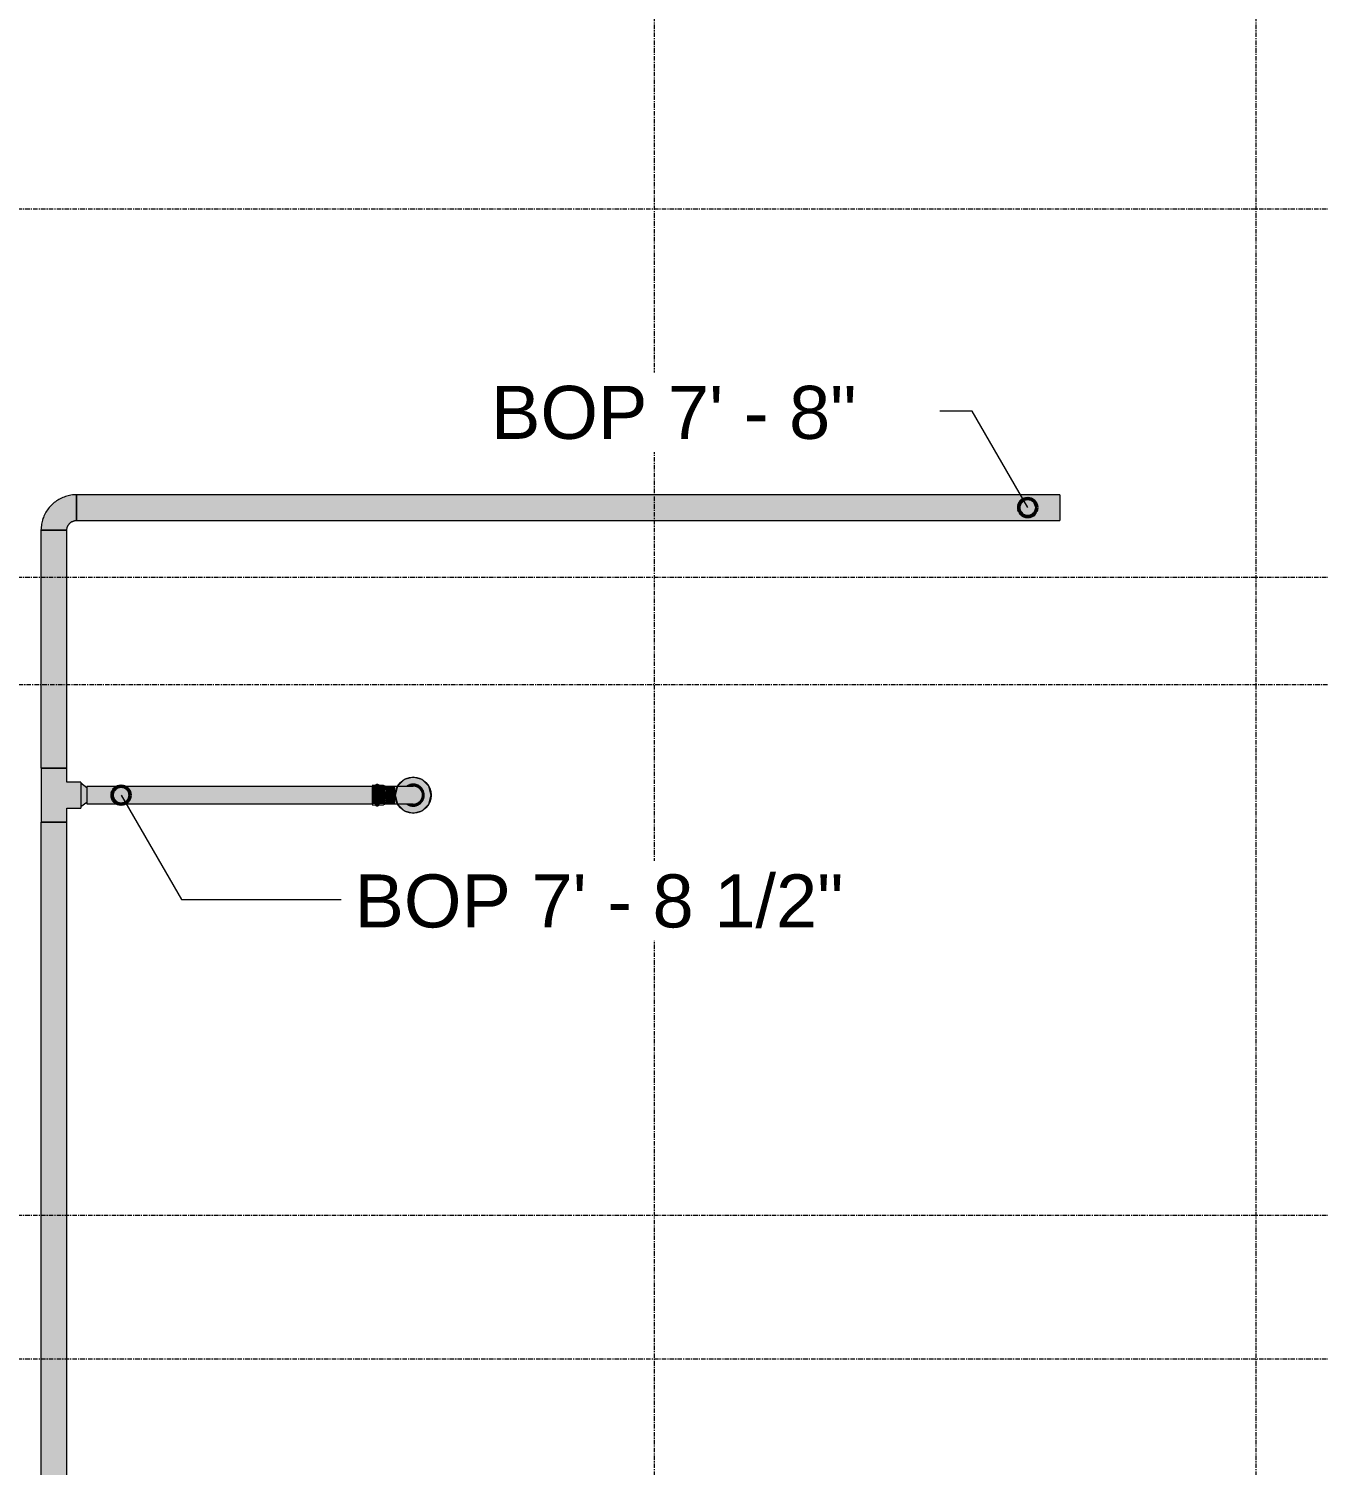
# Model space of a CAD drawing. Header units: inches. Extents: x -3679 to 241, y -496 to 1784.
# Drawn here: x -3010.6 to -2867, y 465.2 to 625 of the extents above; entities that cross this region are included whole.
import ezdxf

# ---------------------------------------------------------------- set-up
doc = ezdxf.new("R2010")
doc.units = ezdxf.units.IN
doc.header["$MEASUREMENT"] = 0
doc.linetypes.add('Grid Line', pattern=[0.875, 0.5, -0.125, 0.125, -0.125])
for name, color, linetype, lineweight in [('A-ANNO-NOTE', 250, 'Continuous', 9), ('G-ANNO-DIMS', 251, 'Continuous', 9), ('P-PIPE', 1, 'Continuous', 9), ('S-GRID', 8, 'Continuous', 9)]:
    doc.layers.add(name, color=color, linetype=linetype, lineweight=lineweight)
doc.styles.add('Arial_1', font='arial.ttf', dxfattribs={"height": 5.901198})

# ---------------------------------------------------------------- blocks, each defined once
blk = doc.blocks.new('Elbow - Welded - Generic - Standard-1127339-LOWER PARKING')
at = {"layer": 'P-PIPE'}
blk.add_hatch(color=256, dxfattribs=at).paths.add_polyline_path([(0.72, 2.52), (-1.44, 2.52), (-1.59, 1.97), (-1.98, 1.58), (-2.52, 1.44), (-2.52, -1.44), (-1.3, -1.24), (-0.19, -0.68), (0.68, 0.19), (1.24, 1.3), (1.44, 2.52), (1.02, 2.52)], flags=0)
h = blk.add_hatch(color=256, dxfattribs=at)
h.paths.add_polyline_path([(0.96, 0.75), (0.79, 0.38), (0.9, 0.59), (0.96, 0.74)], flags=0)
h.paths.add_polyline_path([(-0.19, -0.68), (-0.74, -0.96), (-0.43, -0.82), (-0.24, -0.71)], flags=0)
for p, q in [((-1.39, 2.52), (-1.25, 2.52)), ((-1.24, 2.52), (-1.02, 2.52)), ((-1.02, 2.52), (-0.72, 2.52)), ((-0.72, 2.52), (-0.37, 2.52)), ((-0.37, 2.52), (0.37, 2.52)), ((0.37, 2.52), (0.72, 2.52)), ((0.72, 2.52), (1.02, 2.52)), ((1.02, 2.52), (1.24, 2.52)), ((1.25, 2.52), (1.39, 2.52)), ((-2.52, 1.25), (-2.52, 1.39)), ((-2.52, 1.02), (-2.52, 1.24)), ((-2.52, 0.72), (-2.52, 1.02)), ((-2.52, 0.37), (-2.52, 0.72)), ((-2.52, -0.37), (-2.52, 0.37)), ((-2.52, -0.72), (-2.52, -0.37)), ((-2.52, -1.02), (-2.52, -0.72)), ((-2.52, -1.24), (-2.52, -1.02)), ((-2.52, -1.39), (-2.52, -1.25))]:
    blk.add_line(p, q, dxfattribs=at)
at = {"layer": 'P-PIPE', "flags": 128}
for points in [[(-2.52, -1.44), (-2.36, -1.43), (-2.2, -1.42), (-2.05, -1.41), (-1.89, -1.39), (-1.73, -1.36), (-1.58, -1.32), (-1.43, -1.28), (-1.28, -1.24), (-1.13, -1.18), (-0.98, -1.12), (-0.83, -1.06), (-0.69, -0.99), (-0.55, -0.91), (-0.42, -0.83), (-0.29, -0.75), (-0.16, -0.65), (-0.03, -0.56), (0.09, -0.45), (0.21, -0.35), (0.32, -0.24), (0.43, -0.12), (0.53, 0), (0.63, 0.12), (0.72, 0.25), (0.81, 0.38), (0.89, 0.52), (0.97, 0.65), (1.04, 0.8), (1.11, 0.94), (1.17, 1.09), (1.22, 1.23), (1.27, 1.39), (1.31, 1.54), (1.35, 1.69), (1.38, 1.85), (1.4, 2), (1.42, 2.16), (1.43, 2.32), (1.44, 2.48), (1.44, 2.52)], [(-1.44, 2.52), (-1.44, 2.48), (-1.44, 2.43), (-1.44, 2.39), (-1.45, 2.35), (-1.46, 2.3), (-1.47, 2.26), (-1.48, 2.22), (-1.49, 2.18), (-1.51, 2.14), (-1.52, 2.1), (-1.54, 2.06), (-1.56, 2.02), (-1.58, 1.98), (-1.6, 1.94), (-1.63, 1.91), (-1.65, 1.87), (-1.68, 1.84), (-1.71, 1.81), (-1.73, 1.77), (-1.77, 1.74), (-1.8, 1.71), (-1.83, 1.69), (-1.86, 1.66), (-1.9, 1.63), (-1.93, 1.61), (-1.97, 1.59), (-2.01, 1.56), (-2.05, 1.55), (-2.09, 1.53), (-2.13, 1.51), (-2.17, 1.5), (-2.21, 1.48), (-2.25, 1.47), (-2.29, 1.46), (-2.34, 1.45), (-2.38, 1.45), (-2.42, 1.44), (-2.46, 1.44), (-2.51, 1.44), (-2.52, 1.44)]]:
    blk.add_lwpolyline(points, dxfattribs=at)
blk = doc.blocks.new('Victaulic-VicPress316-Elbow 90-45deg Style P568_P571 - Standard-1125944-LOWER PARKING')
at = {"layer": 'P-PIPE'}
for points in [[(-2971.99, 539.74), (-2971.99, 540.75), (-2972.37, 540.75), (-2972.37, 539.74)], [(-2971.66, 539.74), (-2971.66, 540.75), (-2971.83, 540.97), (-2971.94, 540.91), (-2971.99, 540.75), (-2971.99, 539.74), (-2971.75, 539.74)], [(-2971.66, 539.74), (-2971.11, 539.74), (-2971.11, 540.75), (-2971.66, 540.75), (-2971.66, 540.02)], [(-2970.94, 539.74), (-2970.89, 539.75), (-2970.92, 540.02), (-2970.9, 540.35), (-2970.91, 540.47), (-2970.91, 540.59), (-2970.89, 540.65), (-2970.95, 540.75), (-2970.99, 540.77), (-2971.11, 540.75), (-2971.11, 539.74), (-2970.98, 539.74)], [(-2969.83, 539.74), (-2969.83, 540.69), (-2970.91, 540.69), (-2970.89, 540.63), (-2970.92, 540.56), (-2970.91, 540.47), (-2970.91, 540.4), (-2970.89, 540.28), (-2970.9, 540.18), (-2970.92, 539.95), (-2970.89, 539.74)], [(-2966.88, 539.74), (-2966.87, 539.74), (-2966.88, 539.91), (-2966.92, 540.07), (-2967.01, 540.24), (-2967.09, 540.35), (-2967.21, 540.47), (-2967.41, 540.6), (-2967.57, 540.66), (-2967.65, 540.68), (-2967.97, 540.69), (-2969.83, 540.68), (-2969.83, 539.74), (-2966.98, 539.74)], [(-2966.68, 539.74), (-2966.59, 539.74), (-2966.62, 539.98), (-2966.69, 540.21), (-2966.99, 540.63), (-2967.23, 540.81), (-2967.49, 540.91), (-2967.82, 540.97), (-2968.15, 540.91), (-2968.45, 540.79), (-2968.55, 540.69), (-2968.25, 540.69), (-2968.14, 540.75), (-2968.03, 540.77), (-2967.67, 540.76), (-2967.44, 540.72), (-2967.29, 540.63), (-2966.96, 540.36), (-2966.85, 540.14), (-2966.78, 539.89), (-2966.76, 539.74)], [(-2966.79, 539.74), (-2966.76, 539.74), (-2966.8, 539.98), (-2966.9, 540.25), (-2966.97, 540.37), (-2967.29, 540.63), (-2967.35, 540.68), (-2967.49, 540.75), (-2967.58, 540.75), (-2967.75, 540.77), (-2968.14, 540.75), (-2968.23, 540.69), (-2967.65, 540.68), (-2967.44, 540.61), (-2967.29, 540.53), (-2967.15, 540.42), (-2967.05, 540.29), (-2966.96, 540.15), (-2966.9, 539.99), (-2966.88, 539.91), (-2966.87, 539.74), (-2966.8, 539.74)], [(-2972.37, 538.74), (-2971.99, 538.74), (-2971.99, 539.74), (-2972.37, 539.74), (-2972.37, 538.86)], [(-2971.83, 538.52), (-2971.77, 538.58), (-2971.66, 538.74), (-2971.66, 539.74), (-2971.99, 539.74), (-2971.98, 538.7), (-2971.94, 538.58)], [(-2971.66, 538.74), (-2971.11, 538.74), (-2971.11, 539.74), (-2971.66, 539.74), (-2971.66, 538.85)], [(-2970.99, 538.71), (-2970.93, 538.76), (-2970.89, 538.85), (-2970.92, 538.93), (-2970.89, 539.2), (-2970.91, 539.28), (-2970.91, 539.53), (-2970.89, 539.74), (-2971.11, 539.74), (-2971.11, 538.74), (-2971, 538.72)], [(-2970.91, 538.79), (-2969.83, 538.81), (-2969.83, 539.74), (-2970.89, 539.74), (-2970.92, 539.42), (-2970.89, 539.17), (-2970.91, 539.01), (-2970.92, 538.91), (-2970.89, 538.84), (-2970.91, 538.79)], [(-2969.83, 538.79), (-2967.65, 538.81), (-2967.47, 538.86), (-2967.34, 538.92), (-2967.21, 539.02), (-2967.06, 539.17), (-2966.99, 539.29), (-2966.92, 539.42), (-2966.88, 539.65), (-2966.88, 539.74), (-2969.83, 539.74), (-2969.83, 538.81)], [(-2967.82, 538.52), (-2967.47, 538.58), (-2967.18, 538.7), (-2966.99, 538.85), (-2966.69, 539.27), (-2966.62, 539.5), (-2966.59, 539.74), (-2966.76, 539.74), (-2966.81, 539.46), (-2966.85, 539.34), (-2966.97, 539.11), (-2967.29, 538.86), (-2967.39, 538.79), (-2967.49, 538.74), (-2967.61, 538.72), (-2967.97, 538.72), (-2968.19, 538.76), (-2968.25, 538.79), (-2968.57, 538.79), (-2968.41, 538.68), (-2968.15, 538.57)], [(-2967.89, 538.71), (-2967.49, 538.74), (-2967.34, 538.82), (-2966.96, 539.13), (-2966.83, 539.38), (-2966.77, 539.65), (-2966.77, 539.74), (-2966.87, 539.74), (-2966.9, 539.52), (-2966.96, 539.35), (-2967.01, 539.25), (-2967.13, 539.09), (-2967.27, 538.97), (-2967.41, 538.89), (-2967.57, 538.83), (-2967.65, 538.81), (-2967.97, 538.79), (-2968.25, 538.79), (-2968.14, 538.74), (-2968.05, 538.74)]]:
    blk.add_hatch(color=256, dxfattribs=at).paths.add_polyline_path(points, flags=0)
for p, q in [((-2971.99, 540.8), (-2972.37, 540.8)), ((-2972.37, 540.75), (-2972.37, 539.74)), ((-2971.99, 539.74), (-2971.99, 540.75)), ((-2971.11, 540.8), (-2971.66, 540.8)), ((-2971.66, 539.74), (-2971.66, 540.75)), ((-2969.83, 540.69), (-2970.94, 540.69)), ((-2972.37, 539.74), (-2972.37, 538.74)), ((-2971.99, 538.74), (-2971.99, 539.74)), ((-2971.66, 538.74), (-2971.66, 539.74)), ((-2970.93, 538.79), (-2969.83, 538.79)), ((-2970.89, 540.28), (-2970.89, 540.32)), ((-2970.89, 539.16), (-2970.89, 539.2)), ((-2972.37, 538.68), (-2971.99, 538.68)), ((-2971.66, 538.68), (-2971.11, 538.68))]:
    blk.add_line(p, q, dxfattribs=at)
at = {"layer": 'P-PIPE', "flags": 128}
for points in [[(-2971.99, 540.8), (-2971.99, 540.81), (-2971.99, 540.81), (-2971.99, 540.82), (-2971.99, 540.83), (-2971.99, 540.83), (-2971.99, 540.84), (-2971.99, 540.85), (-2971.98, 540.85), (-2971.98, 540.86), (-2971.98, 540.87), (-2971.98, 540.87), (-2971.97, 540.88), (-2971.97, 540.88), (-2971.97, 540.89), (-2971.96, 540.89), (-2971.96, 540.9), (-2971.96, 540.91), (-2971.95, 540.91), (-2971.95, 540.92), (-2971.94, 540.92), (-2971.94, 540.92), (-2971.93, 540.93), (-2971.93, 540.93), (-2971.92, 540.94), (-2971.92, 540.94), (-2971.91, 540.94), (-2971.91, 540.95), (-2971.9, 540.95), (-2971.89, 540.95), (-2971.89, 540.96), (-2971.88, 540.96), (-2971.87, 540.96), (-2971.87, 540.96), (-2971.86, 540.96), (-2971.86, 540.96), (-2971.85, 540.96), (-2971.84, 540.97), (-2971.84, 540.97), (-2971.83, 540.97), (-2971.82, 540.97), (-2971.82, 540.97), (-2971.81, 540.97), (-2971.8, 540.96), (-2971.8, 540.96), (-2971.79, 540.96), (-2971.78, 540.96), (-2971.78, 540.96), (-2971.77, 540.96), (-2971.77, 540.95), (-2971.76, 540.95), (-2971.75, 540.95), (-2971.75, 540.95), (-2971.74, 540.94), (-2971.74, 540.94), (-2971.73, 540.93), (-2971.73, 540.93), (-2971.72, 540.93), (-2971.72, 540.92), (-2971.71, 540.92), (-2971.71, 540.91), (-2971.7, 540.91), (-2971.7, 540.9), (-2971.69, 540.9), (-2971.69, 540.89), (-2971.69, 540.89), (-2971.68, 540.88), (-2971.68, 540.88), (-2971.68, 540.87), (-2971.67, 540.86), (-2971.67, 540.86), (-2971.67, 540.85), (-2971.67, 540.84), (-2971.67, 540.84), (-2971.67, 540.83), (-2971.66, 540.83), (-2971.66, 540.82), (-2971.66, 540.81), (-2971.66, 540.81), (-2971.66, 540.8)], [(-2971.99, 540.74), (-2971.99, 540.76), (-2971.99, 540.77), (-2971.99, 540.78), (-2971.99, 540.79), (-2971.99, 540.79), (-2971.99, 540.8), (-2971.99, 540.8), (-2971.99, 540.8), (-2971.99, 540.8)], [(-2971.99, 540.8), (-2971.99, 540.8), (-2971.99, 540.8), (-2971.99, 540.79), (-2971.99, 540.79), (-2971.99, 540.78), (-2971.99, 540.77), (-2971.99, 540.76), (-2971.99, 540.75), (-2971.99, 540.73), (-2971.99, 540.72), (-2971.99, 540.7), (-2971.99, 540.68), (-2971.99, 540.66), (-2971.99, 540.64), (-2971.99, 540.62), (-2971.99, 540.59), (-2971.99, 540.57), (-2971.99, 540.54), (-2971.99, 540.51), (-2971.99, 540.48), (-2971.99, 540.45), (-2971.99, 540.42), (-2971.99, 540.38), (-2971.99, 540.35), (-2971.99, 540.31), (-2971.99, 540.28), (-2971.99, 540.24), (-2971.99, 540.2), (-2971.99, 540.17), (-2971.99, 540.13), (-2971.99, 540.09), (-2971.99, 540.05), (-2971.99, 540.01), (-2971.99, 539.96), (-2971.99, 539.92), (-2971.99, 539.88), (-2971.99, 539.84), (-2971.99, 539.8), (-2971.99, 539.75), (-2971.99, 539.74)], [(-2971.66, 539.74), (-2971.66, 539.79), (-2971.66, 539.83), (-2971.66, 539.87), (-2971.66, 539.91), (-2971.66, 539.95), (-2971.66, 539.99), (-2971.66, 540.04), (-2971.66, 540.08), (-2971.66, 540.12), (-2971.66, 540.16), (-2971.66, 540.19), (-2971.66, 540.23), (-2971.66, 540.27), (-2971.66, 540.31), (-2971.66, 540.34), (-2971.66, 540.38), (-2971.66, 540.41), (-2971.66, 540.44), (-2971.66, 540.47), (-2971.66, 540.5), (-2971.66, 540.53), (-2971.66, 540.56), (-2971.66, 540.59), (-2971.66, 540.61), (-2971.66, 540.63), (-2971.66, 540.66), (-2971.66, 540.68), (-2971.66, 540.7), (-2971.66, 540.71), (-2971.66, 540.73), (-2971.66, 540.74), (-2971.66, 540.76), (-2971.66, 540.77), (-2971.66, 540.78), (-2971.66, 540.79), (-2971.66, 540.79), (-2971.66, 540.8), (-2971.66, 540.8), (-2971.66, 540.8), (-2971.66, 540.8)], [(-2971.66, 540.8), (-2971.66, 540.8), (-2971.66, 540.8), (-2971.66, 540.79), (-2971.66, 540.79), (-2971.66, 540.78), (-2971.66, 540.77), (-2971.66, 540.76), (-2971.66, 540.75)], [(-2971.11, 540.8), (-2971.1, 540.8), (-2971.08, 540.8), (-2971.07, 540.8), (-2971.06, 540.8), (-2971.05, 540.8), (-2971.04, 540.79), (-2971.03, 540.79), (-2971.02, 540.79), (-2971.01, 540.78), (-2971, 540.78), (-2970.99, 540.78), (-2970.98, 540.77), (-2970.97, 540.77), (-2970.96, 540.76), (-2970.95, 540.75), (-2970.94, 540.75), (-2970.94, 540.74), (-2970.93, 540.73), (-2970.92, 540.73), (-2970.91, 540.72), (-2970.9, 540.71), (-2970.9, 540.7), (-2970.89, 540.69), (-2970.89, 540.69)], [(-2967.82, 540.69), (-2967.82, 540.69), (-2967.82, 540.69), (-2967.83, 540.69), (-2967.84, 540.69), (-2967.86, 540.69), (-2967.88, 540.69), (-2967.9, 540.69), (-2967.92, 540.69), (-2967.95, 540.69), (-2967.98, 540.69), (-2968.01, 540.69), (-2968.05, 540.69), (-2968.08, 540.69), (-2968.13, 540.69), (-2968.17, 540.69), (-2968.22, 540.69), (-2968.27, 540.69), (-2968.32, 540.69), (-2968.37, 540.69), (-2968.43, 540.69), (-2968.49, 540.69), (-2968.55, 540.69), (-2968.61, 540.69), (-2968.68, 540.69), (-2968.74, 540.69), (-2968.81, 540.69), (-2968.88, 540.69), (-2968.95, 540.69), (-2969.03, 540.69), (-2969.1, 540.69), (-2969.18, 540.69), (-2969.26, 540.69), (-2969.33, 540.69), (-2969.41, 540.69), (-2969.49, 540.69), (-2969.57, 540.69), (-2969.65, 540.69), (-2969.73, 540.69), (-2969.81, 540.69), (-2969.83, 540.69)], [(-2966.59, 539.74), (-2966.6, 539.79), (-2966.6, 539.84), (-2966.6, 539.89), (-2966.61, 539.94), (-2966.62, 539.99), (-2966.63, 540.03), (-2966.64, 540.08), (-2966.66, 540.13), (-2966.67, 540.17), (-2966.69, 540.22), (-2966.71, 540.26), (-2966.73, 540.31), (-2966.76, 540.35), (-2966.78, 540.39), (-2966.81, 540.43), (-2966.84, 540.47), (-2966.87, 540.51), (-2966.9, 540.55), (-2966.93, 540.59), (-2966.97, 540.62), (-2967, 540.65), (-2967.04, 540.69), (-2967.08, 540.72), (-2967.12, 540.75), (-2967.16, 540.77), (-2967.2, 540.8), (-2967.24, 540.82), (-2967.28, 540.84), (-2967.33, 540.86), (-2967.37, 540.88), (-2967.42, 540.9), (-2967.47, 540.91), (-2967.51, 540.93), (-2967.56, 540.94), (-2967.61, 540.95), (-2967.66, 540.96), (-2967.71, 540.96), (-2967.76, 540.96), (-2967.8, 540.97), (-2967.85, 540.97), (-2967.9, 540.96), (-2967.95, 540.96), (-2968, 540.95), (-2968.05, 540.94), (-2968.1, 540.93), (-2968.14, 540.92), (-2968.19, 540.91), (-2968.24, 540.89), (-2968.28, 540.87), (-2968.33, 540.86), (-2968.37, 540.83), (-2968.41, 540.81), (-2968.46, 540.79), (-2968.5, 540.76), (-2968.54, 540.73), (-2968.58, 540.7)], [(-2966.76, 539.74), (-2966.76, 539.79), (-2966.76, 539.83), (-2966.77, 539.87), (-2966.77, 539.91), (-2966.78, 539.95), (-2966.79, 539.99), (-2966.8, 540.04), (-2966.81, 540.08), (-2966.83, 540.12), (-2966.84, 540.16), (-2966.86, 540.19), (-2966.88, 540.23), (-2966.9, 540.27), (-2966.92, 540.31), (-2966.94, 540.34), (-2966.97, 540.38), (-2966.99, 540.41), (-2967.02, 540.44), (-2967.05, 540.47), (-2967.08, 540.5), (-2967.11, 540.53), (-2967.14, 540.56), (-2967.18, 540.59), (-2967.21, 540.61), (-2967.25, 540.63), (-2967.28, 540.66), (-2967.32, 540.68), (-2967.36, 540.7), (-2967.39, 540.71), (-2967.43, 540.73), (-2967.47, 540.74), (-2967.51, 540.76), (-2967.55, 540.77), (-2967.6, 540.78), (-2967.64, 540.79), (-2967.68, 540.79), (-2967.72, 540.8), (-2967.76, 540.8), (-2967.81, 540.8), (-2967.85, 540.8), (-2967.89, 540.8), (-2967.93, 540.8), (-2967.97, 540.79), (-2968.02, 540.78), (-2968.06, 540.77), (-2968.1, 540.76), (-2968.14, 540.75), (-2968.18, 540.74), (-2968.22, 540.72), (-2968.26, 540.71), (-2968.29, 540.69)], [(-2971.99, 539.74), (-2971.99, 539.7), (-2971.99, 539.66), (-2971.99, 539.62), (-2971.99, 539.57), (-2971.99, 539.53), (-2971.99, 539.49), (-2971.99, 539.45), (-2971.99, 539.41), (-2971.99, 539.37), (-2971.99, 539.33), (-2971.99, 539.29), (-2971.99, 539.25), (-2971.99, 539.22), (-2971.99, 539.18), (-2971.99, 539.14), (-2971.99, 539.11), (-2971.99, 539.08), (-2971.99, 539.04), (-2971.99, 539.01), (-2971.99, 538.98), (-2971.99, 538.95), (-2971.99, 538.93), (-2971.99, 538.9), (-2971.99, 538.88), (-2971.99, 538.85), (-2971.99, 538.83), (-2971.99, 538.81), (-2971.99, 538.79), (-2971.99, 538.77), (-2971.99, 538.76), (-2971.99, 538.74), (-2971.99, 538.73), (-2971.99, 538.72), (-2971.99, 538.71), (-2971.99, 538.7), (-2971.99, 538.69), (-2971.99, 538.69), (-2971.99, 538.69), (-2971.99, 538.68), (-2971.99, 538.68)], [(-2971.66, 538.68), (-2971.66, 538.68), (-2971.66, 538.69), (-2971.66, 538.69), (-2971.66, 538.7), (-2971.66, 538.7), (-2971.66, 538.71), (-2971.66, 538.73), (-2971.66, 538.74), (-2971.66, 538.75), (-2971.66, 538.77), (-2971.66, 538.78), (-2971.66, 538.8), (-2971.66, 538.82), (-2971.66, 538.85), (-2971.66, 538.87), (-2971.66, 538.89), (-2971.66, 538.92), (-2971.66, 538.95), (-2971.66, 538.98), (-2971.66, 539), (-2971.66, 539.04), (-2971.66, 539.07), (-2971.66, 539.1), (-2971.66, 539.14), (-2971.66, 539.17), (-2971.66, 539.21), (-2971.66, 539.24), (-2971.66, 539.28), (-2971.66, 539.32), (-2971.66, 539.36), (-2971.66, 539.4), (-2971.66, 539.44), (-2971.66, 539.48), (-2971.66, 539.52), (-2971.66, 539.56), (-2971.66, 539.6), (-2971.66, 539.65), (-2971.66, 539.69), (-2971.66, 539.73), (-2971.66, 539.74)], [(-2970.89, 538.79), (-2970.9, 538.78), (-2970.9, 538.78), (-2970.91, 538.77), (-2970.92, 538.76), (-2970.93, 538.75), (-2970.93, 538.75), (-2970.94, 538.74), (-2970.95, 538.73), (-2970.96, 538.73), (-2970.97, 538.72), (-2970.98, 538.72), (-2970.99, 538.71), (-2971, 538.71), (-2971.01, 538.7), (-2971.02, 538.7), (-2971.03, 538.69), (-2971.04, 538.69), (-2971.05, 538.69), (-2971.06, 538.69), (-2971.07, 538.69), (-2971.08, 538.68), (-2971.09, 538.68), (-2971.1, 538.68), (-2971.11, 538.68)], [(-2969.83, 538.79), (-2969.75, 538.79), (-2969.67, 538.79), (-2969.59, 538.79), (-2969.51, 538.79), (-2969.43, 538.79), (-2969.35, 538.79), (-2969.28, 538.79), (-2969.2, 538.79), (-2969.12, 538.79), (-2969.05, 538.79), (-2968.97, 538.79), (-2968.9, 538.79), (-2968.83, 538.79), (-2968.76, 538.79), (-2968.69, 538.79), (-2968.63, 538.79), (-2968.57, 538.79), (-2968.5, 538.79), (-2968.44, 538.79), (-2968.39, 538.79), (-2968.33, 538.79), (-2968.28, 538.79), (-2968.23, 538.79), (-2968.18, 538.79), (-2968.14, 538.79), (-2968.09, 538.79), (-2968.06, 538.79), (-2968.02, 538.79), (-2967.99, 538.79), (-2967.95, 538.79), (-2967.93, 538.79), (-2967.9, 538.79), (-2967.88, 538.79), (-2967.86, 538.79), (-2967.85, 538.79), (-2967.83, 538.79), (-2967.83, 538.79), (-2967.82, 538.79), (-2967.82, 538.79), (-2967.82, 538.79)], [(-2968.59, 538.79), (-2968.56, 538.77), (-2968.52, 538.74), (-2968.48, 538.71), (-2968.44, 538.69), (-2968.39, 538.66), (-2968.35, 538.64), (-2968.31, 538.62), (-2968.26, 538.6), (-2968.21, 538.59), (-2968.17, 538.57), (-2968.12, 538.56), (-2968.07, 538.55), (-2968.03, 538.54), (-2967.98, 538.53), (-2967.93, 538.52), (-2967.88, 538.52), (-2967.83, 538.52), (-2967.78, 538.52), (-2967.73, 538.52), (-2967.68, 538.53), (-2967.64, 538.53), (-2967.59, 538.54), (-2967.54, 538.55), (-2967.49, 538.56), (-2967.45, 538.58), (-2967.4, 538.59), (-2967.35, 538.61), (-2967.31, 538.63), (-2967.26, 538.65), (-2967.22, 538.67), (-2967.18, 538.7), (-2967.14, 538.73), (-2967.1, 538.75), (-2967.06, 538.78), (-2967.02, 538.81), (-2966.98, 538.85), (-2966.95, 538.88), (-2966.92, 538.92), (-2966.88, 538.95), (-2966.85, 538.99), (-2966.82, 539.03), (-2966.8, 539.07), (-2966.77, 539.11), (-2966.74, 539.15), (-2966.72, 539.2), (-2966.7, 539.24), (-2966.68, 539.29), (-2966.66, 539.33), (-2966.65, 539.38), (-2966.64, 539.43), (-2966.62, 539.47), (-2966.61, 539.52), (-2966.61, 539.57), (-2966.6, 539.62), (-2966.6, 539.67), (-2966.59, 539.72), (-2966.59, 539.74)], [(-2968.28, 538.79), (-2968.24, 538.77), (-2968.2, 538.76), (-2968.16, 538.74), (-2968.12, 538.73), (-2968.08, 538.72), (-2968.04, 538.71), (-2968, 538.7), (-2967.96, 538.69), (-2967.91, 538.69), (-2967.87, 538.69), (-2967.83, 538.68), (-2967.79, 538.68), (-2967.74, 538.69), (-2967.7, 538.69), (-2967.66, 538.7), (-2967.62, 538.7), (-2967.58, 538.71), (-2967.54, 538.72), (-2967.5, 538.73), (-2967.46, 538.75), (-2967.42, 538.76), (-2967.38, 538.78), (-2967.34, 538.8), (-2967.3, 538.82), (-2967.26, 538.84), (-2967.23, 538.86), (-2967.19, 538.89), (-2967.16, 538.91), (-2967.13, 538.94), (-2967.1, 538.97), (-2967.07, 539), (-2967.04, 539.03), (-2967.01, 539.06), (-2966.98, 539.09), (-2966.96, 539.13), (-2966.93, 539.16), (-2966.91, 539.2), (-2966.89, 539.23), (-2966.87, 539.27), (-2966.85, 539.31), (-2966.83, 539.35), (-2966.82, 539.39), (-2966.81, 539.43), (-2966.79, 539.47), (-2966.78, 539.51), (-2966.78, 539.55), (-2966.77, 539.59), (-2966.76, 539.64), (-2966.76, 539.68), (-2966.76, 539.72), (-2966.76, 539.74)], [(-2971.99, 538.68), (-2971.99, 538.68), (-2971.99, 538.69), (-2971.99, 538.69), (-2971.99, 538.7), (-2971.99, 538.7), (-2971.99, 538.71), (-2971.99, 538.73), (-2971.99, 538.74)], [(-2971.66, 538.68), (-2971.66, 538.68), (-2971.66, 538.67), (-2971.66, 538.66), (-2971.67, 538.66), (-2971.67, 538.65), (-2971.67, 538.64), (-2971.67, 538.64), (-2971.67, 538.63), (-2971.67, 538.63), (-2971.68, 538.62), (-2971.68, 538.61), (-2971.68, 538.61), (-2971.68, 538.6), (-2971.69, 538.6), (-2971.69, 538.59), (-2971.7, 538.59), (-2971.7, 538.58), (-2971.7, 538.58), (-2971.71, 538.57), (-2971.71, 538.57), (-2971.72, 538.56), (-2971.72, 538.56), (-2971.73, 538.55), (-2971.73, 538.55), (-2971.74, 538.55), (-2971.74, 538.54), (-2971.75, 538.54), (-2971.76, 538.54), (-2971.76, 538.53), (-2971.77, 538.53), (-2971.77, 538.53), (-2971.78, 538.53), (-2971.79, 538.52), (-2971.79, 538.52), (-2971.8, 538.52), (-2971.81, 538.52), (-2971.81, 538.52), (-2971.82, 538.52), (-2971.83, 538.52), (-2971.83, 538.52), (-2971.84, 538.52), (-2971.85, 538.52), (-2971.85, 538.52), (-2971.86, 538.52), (-2971.86, 538.52), (-2971.87, 538.53), (-2971.88, 538.53), (-2971.88, 538.53), (-2971.89, 538.53), (-2971.9, 538.53), (-2971.9, 538.54), (-2971.91, 538.54), (-2971.91, 538.54), (-2971.92, 538.55), (-2971.92, 538.55), (-2971.93, 538.55), (-2971.93, 538.56), (-2971.94, 538.56), (-2971.94, 538.57), (-2971.95, 538.57), (-2971.95, 538.58), (-2971.96, 538.58), (-2971.96, 538.59), (-2971.97, 538.59), (-2971.97, 538.6), (-2971.97, 538.6), (-2971.97, 538.61), (-2971.98, 538.62), (-2971.98, 538.62), (-2971.98, 538.63), (-2971.98, 538.63), (-2971.99, 538.64), (-2971.99, 538.65), (-2971.99, 538.65), (-2971.99, 538.66), (-2971.99, 538.67), (-2971.99, 538.67), (-2971.99, 538.68), (-2971.99, 538.68)], [(-2971.66, 538.74), (-2971.66, 538.73), (-2971.66, 538.72), (-2971.66, 538.71), (-2971.66, 538.7), (-2971.66, 538.69), (-2971.66, 538.69), (-2971.66, 538.69), (-2971.66, 538.68), (-2971.66, 538.68)]]:
    blk.add_lwpolyline(points, dxfattribs=at)

msp = doc.modelspace()

# ---------------------------------------------------------------- hatches: boundary and pattern name
at = {"layer": 'A-ANNO-NOTE'}
msp.add_hatch(color=256, dxfattribs=at).paths.add_polyline_path([(-2967.82, 537.74), (-2966.82, 538.01), (-2966.09, 538.74), (-2965.82, 539.74), (-2966.09, 540.74), (-2966.82, 541.47), (-2967.82, 541.74), (-2968.82, 541.47), (-2969.55, 540.74), (-2969.82, 539.74), (-2969.55, 538.74), (-2968.82, 538.01)], flags=0)
h = msp.add_hatch(color=256, dxfattribs=at)
edge = h.paths.add_edge_path(flags=0)
edge.add_arc((-2967.82, 539.74), 2, 0, 360)
at = {"layer": 'P-PIPE'}
for points in [[(-2895.82, 571.74), (-2895.82, 573.18), (-3005.3, 573.18), (-3005.3, 571.74), (-2931.28, 571.74)], [(-2931.28, 570.31), (-2895.82, 570.31), (-2895.82, 571.74), (-3005.3, 571.74), (-3005.3, 570.31), (-2998.64, 570.31)], [(-3008.19, 542.73), (-3007.82, 542.73), (-3007.82, 569.22), (-3009.26, 569.22), (-3009.26, 542.73), (-3008.54, 542.73)], [(-3007.45, 542.73), (-3006.38, 542.73), (-3006.38, 569.22), (-3007.82, 569.22), (-3007.82, 542.73), (-3007.58, 542.73)], [(-3008.54, 536.75), (-3006.38, 536.75), (-3006.39, 538.31), (-3007.82, 539.74), (-3006.38, 541.18), (-3006.38, 542.73), (-3009.25, 542.73), (-3009.25, 536.75), (-3008.83, 536.75)], [(-3006.38, 538.31), (-3004.83, 538.31), (-3004.83, 541.18), (-3006.38, 541.18), (-3007.82, 539.74), (-3006.42, 538.35)], [(-3004.83, 538.43), (-3004.17, 538.93), (-3004.18, 540.57), (-3004.83, 541.06), (-3004.83, 538.46)], [(-3004.17, 539.74), (-2972.37, 539.75), (-2972.37, 540.69), (-3004.17, 540.69), (-3004.17, 539.99)], [(-2981.8, 538.79), (-2972.37, 538.79), (-2972.37, 539.74), (-3004.17, 539.74), (-3004.17, 538.79), (-2998.64, 538.79)], [(-3009.26, 430.73), (-3007.82, 430.73), (-3007.82, 536.75), (-3009.26, 536.75), (-3009.26, 433.64)], [(-3007.82, 430.73), (-3006.38, 430.73), (-3006.39, 536.75), (-3007.82, 536.75), (-3007.82, 433.64)]]:
    msp.add_hatch(color=256, dxfattribs=at).paths.add_polyline_path(points, flags=0)

# ---------------------------------------------------------------- linework, layer by layer
at = {"layer": 'A-ANNO-NOTE'}
for p, q in [((-2969.55, 540.74), (-2969.82, 539.74)), ((-2968.82, 541.47), (-2969.55, 540.74)), ((-2967.82, 541.74), (-2968.82, 541.47)), ((-2966.82, 541.47), (-2967.82, 541.74)), ((-2966.09, 540.74), (-2966.82, 541.47)), ((-2965.82, 539.74), (-2966.09, 540.74)), ((-2969.82, 539.74), (-2969.55, 538.74)), ((-2966.09, 538.74), (-2965.82, 539.74)), ((-2969.55, 538.74), (-2968.82, 538.01)), ((-2968.82, 538.01), (-2967.82, 537.74)), ((-2967.82, 537.74), (-2966.82, 538.01)), ((-2966.82, 538.01), (-2966.09, 538.74))]:
    msp.add_line(p, q, dxfattribs=at)
msp.add_circle((-2967.82, 539.74), 2, dxfattribs=at)
at = {"layer": 'G-ANNO-DIMS'}
for p, q in [((-2905.6, 582.49), (-2917.27, 582.49)), ((-2899.4, 571.74), (-2905.6, 582.49)), ((-3000.34, 539.74), (-2993.63, 528.12)), ((-2993.63, 528.12), (-2975.85, 528.12))]:
    msp.add_line(p, q, dxfattribs=at)
at = {"layer": 'G-ANNO-DIMS', "lineweight": 50}
for centre in [(-2899.4, 571.74), (-3000.34, 539.74)]:
    msp.add_circle(centre, 1, dxfattribs=at)
at = {"layer": 'P-PIPE'}
for p, q in [((-2895.82, 573.18), (-3005.3, 573.18)), ((-3005.3, 570.35), (-3005.3, 573.18)), ((-2895.82, 573.18), (-2895.82, 570.31)), ((-3009.26, 569.22), (-3009.26, 542.73)), ((-3009.26, 569.22), (-3006.43, 569.22)), ((-3006.43, 569.22), (-3006.38, 569.22)), ((-3006.38, 542.73), (-3006.38, 569.22)), ((-3005.3, 570.31), (-3005.3, 570.35)), ((-3005.3, 570.31), (-2895.82, 570.31)), ((-3007.82, 542.73), (-3009.26, 542.73)), ((-3009.25, 542.73), (-3009.25, 536.75)), ((-3009.21, 542.73), (-3009.06, 542.73)), ((-3009.06, 542.73), (-3008.83, 542.73)), ((-3008.83, 542.73), (-3008.54, 542.73)), ((-3008.54, 542.73), (-3008.19, 542.73)), ((-3008.19, 542.73), (-3007.82, 542.73)), ((-3007.1, 542.73), (-3007.82, 542.73)), ((-3007.82, 542.73), (-3007.45, 542.73)), ((-3007.45, 542.73), (-3007.1, 542.73)), ((-3006.38, 542.73), (-3007.1, 542.73)), ((-3007.1, 542.73), (-3006.8, 542.73)), ((-3006.8, 542.73), (-3006.57, 542.73)), ((-3006.57, 542.73), (-3006.43, 542.73)), ((-3006.38, 541.18), (-3006.38, 542.73)), ((-3004.83, 541.18), (-3006.38, 541.18)), ((-3004.17, 540.56), (-3004.83, 541.06)), ((-2972.37, 540.69), (-3004.17, 540.69)), ((-3004.17, 538.93), (-3004.83, 538.43)), ((-3004.17, 538.79), (-2972.37, 538.79)), ((-3006.38, 536.75), (-3006.38, 538.31)), ((-3006.38, 538.31), (-3004.83, 538.31)), ((-3009.26, 536.75), (-3009.26, 430.73)), ((-3009.26, 536.75), (-3007.82, 536.75)), ((-3009.06, 536.75), (-3009.21, 536.75)), ((-3008.83, 536.75), (-3009.06, 536.75)), ((-3008.54, 536.75), (-3008.83, 536.75)), ((-3008.19, 536.75), (-3008.54, 536.75)), ((-3007.82, 536.75), (-3008.19, 536.75)), ((-3007.45, 536.75), (-3007.82, 536.75)), ((-3007.82, 536.75), (-3007.1, 536.75)), ((-3007.1, 536.75), (-3007.45, 536.75)), ((-3006.8, 536.75), (-3007.1, 536.75)), ((-3007.1, 536.75), (-3006.38, 536.75)), ((-3006.57, 536.75), (-3006.8, 536.75)), ((-3006.43, 536.75), (-3006.57, 536.75)), ((-3006.38, 430.73), (-3006.38, 536.75))]:
    msp.add_line(p, q, dxfattribs=at)
for centre, major_axis, start_param, end_param in [((-3004.83, 539.74), (0, 1.44), 0, 3.141593), ((-3004.17, 539.74), (0, 0.95), 0, 1.570796), ((-3004.17, 539.74), (0, 0.95), 1.570796, 3.141593)]:
    msp.add_ellipse(centre, major_axis=major_axis, ratio=0.000023, start_param=start_param, end_param=end_param, dxfattribs=at)
at = {"layer": 'S-GRID', "linetype": 'Grid Line'}
for p, q in [((-2941, 1771.74), (-2941, -484.26)), ((-2874, 1771.74), (-2874, -484.26)), ((-3666.39, 605), (228, 605)), ((-3666.39, 564), (228, 564)), ((228, 552), (-3650.39, 552)), ((-3666.39, 493), (228, 493)), ((-3666.39, 477), (228, 477))]:
    msp.add_line(p, q, dxfattribs=at)

# ---------------------------------------------------------------- block references
at = {"layer": 'P-PIPE', "rotation": 180}
msp.add_blockref('Elbow - Welded - Generic - Standard-1127339-LOWER PARKING', (-3007.82, 571.74), dxfattribs=at)
at = {"layer": 'P-PIPE'}
msp.add_blockref('Victaulic-VicPress316-Elbow 90-45deg Style P568_P571 - Standard-1125944-LOWER PARKING', (0, 0), dxfattribs=at)

# ---------------------------------------------------------------- next in the draw order: texts
at = {"layer": 'G-ANNO-DIMS', "char_height": 5.9012, "attachment_point": 1, "line_spacing_factor": 0.938532, "style": 'Arial_1', "bg_fill": 3, "box_fill_scale": 1.25, "bg_fill_color": 0, "bg_fill_transparency": 0}
for s, insert, width in [('BOP 7\' - 8"', (-2959.15, 585.29), 48.456), ('BOP 7\' - 8 1/2"', (-2974.35, 530.92), 64.872)]:
    msp.add_mtext(s, dxfattribs=dict(at, insert=insert, width=width))

doc.saveas('drawing.dxf')
